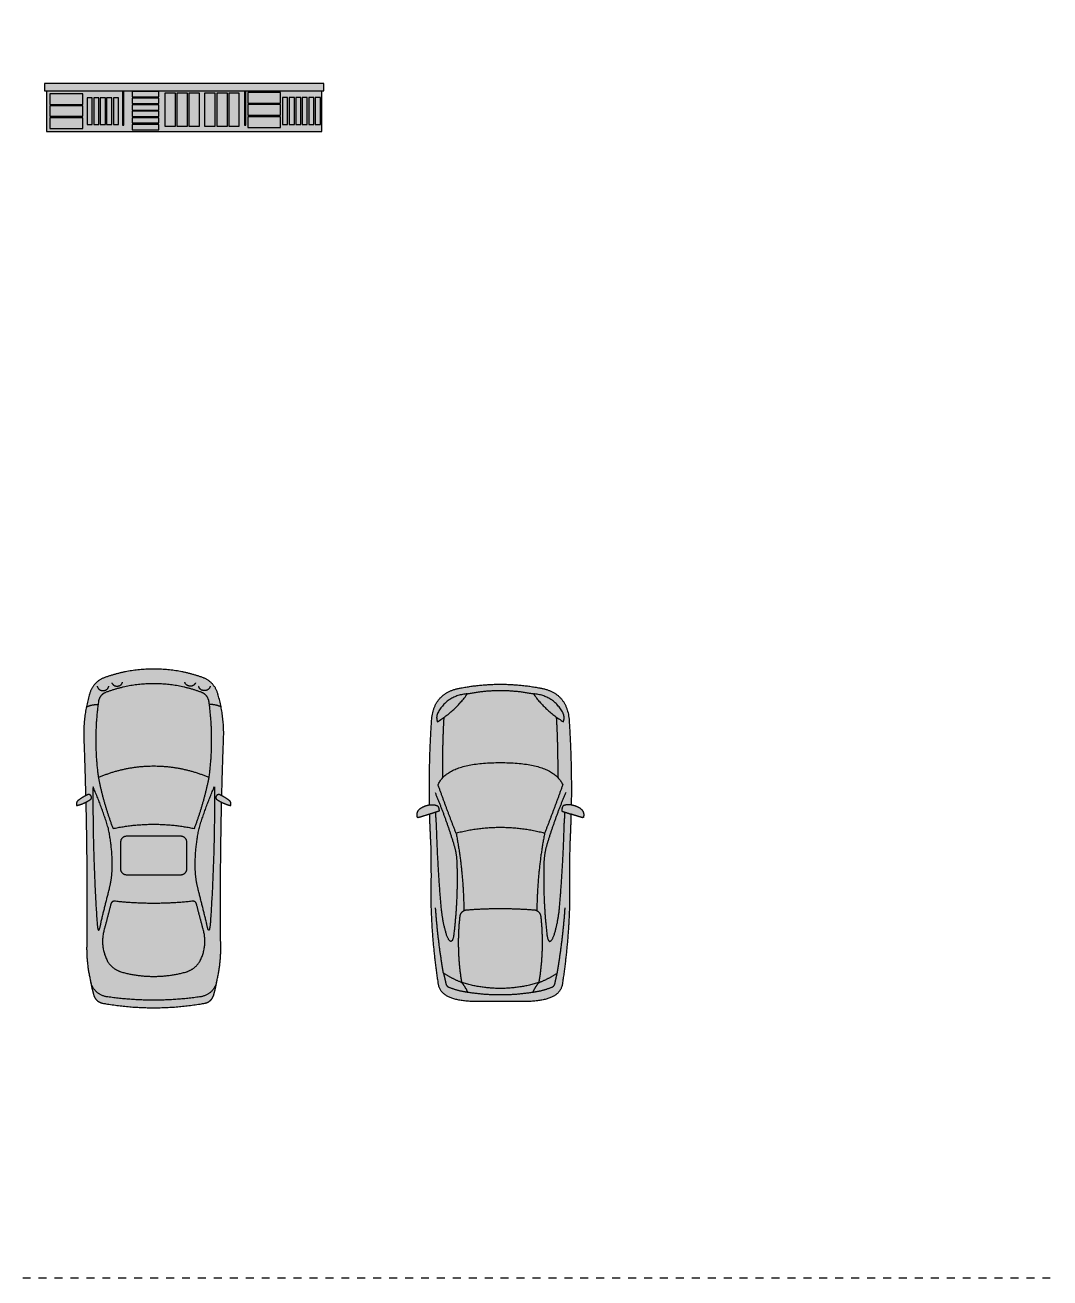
# Model space of a CAD drawing. Header units: metres. Extents: x -17 to 580, y -130 to 19.
# Drawn here: x 320.69 to 333.55, y -57.03 to -41.29 of the extents above; entities that cross this region are included whole.
import ezdxf

# ---------------------------------------------------------------- set-up
doc = ezdxf.new("R2010")
doc.units = ezdxf.units.M
for name, pattern in [('Dash Line_3', [0.002905, 0.001937, -0.000968375]), ('Style Black Lines_4', [0]), ('Style Border  Fill_1', [0]), ('Style Grey Lines_2', [0])]:
    doc.linetypes.add(name, pattern=pattern)
for name, color, linetype, true_color in [('Furniture', 7, 'Continuous', 0x7a8bf7), ('Imported blocks', 7, 'Continuous', 0x7a8bf7), ('Mood Board', 7, 'Continuous', 0x7a8bf7), ('Page Layout', 7, 'Continuous', 0xe0e0e0)]:
    doc.layers.add(name, color=color, linetype=linetype, true_color=true_color)

# ---------------------------------------------------------------- blocks, each defined once
blk = doc.blocks.new('Liftback car S')
at = {"layer": 'Imported blocks', "transparency": 33554483}
h = blk.add_hatch(color=256, dxfattribs=at)
edge = h.paths.add_edge_path(flags=0)
edge.add_spline(control_points=[(2.428, 0.12), (2.112, 0.12), (1.797, 0.12)], knot_values=[0, 0, 0, 1, 1, 1], degree=2, periodic=0)
edge.add_spline(control_points=[(1.797, 0.12), (1.351, 0.122), (1.332, 0.358)], knot_values=[0, 0, 0, 1, 1, 1], degree=2, periodic=0)
edge.add_spline(control_points=[(1.332, 0.358), (1.253, 0.876), (1.243, 1.399)], knot_values=[0, 0, 0, 1, 1, 1], degree=2, periodic=0)
edge.add_spline(control_points=[(1.243, 1.399), (1.249, 1.746), (1.241, 2.093)], knot_values=[0, 0, 0, 1, 1, 1], degree=2, periodic=0)
edge.add_spline(control_points=[(1.241, 2.093), (1.23, 2.283), (1.225, 2.473)], knot_values=[0, 0, 0, 1, 1, 1], degree=2, periodic=0)
edge.add_spline(control_points=[(1.225, 2.473), (1.153, 2.45), (1.081, 2.429)], knot_values=[0, 0, 0, 1, 1, 1], degree=2, periodic=0)
edge.add_spline(control_points=[(1.081, 2.429), (1.077, 2.428), (1.074, 2.43)], knot_values=[0, 0, 0, 1, 1, 1], degree=2, periodic=0)
edge.add_spline(control_points=[(1.074, 2.43), (1.07, 2.432), (1.07, 2.435)], knot_values=[0, 0, 0, 1, 1, 1], degree=2, periodic=0)
edge.add_spline(control_points=[(1.07, 2.435), (1.052, 2.51), (1.117, 2.551)], knot_values=[0, 0, 0, 1, 1, 1], degree=2, periodic=0)
edge.add_spline(control_points=[(1.117, 2.551), (1.166, 2.582), (1.223, 2.59)], knot_values=[0, 0, 0, 1, 1, 1], degree=2, periodic=0)
edge.add_spline(control_points=[(1.223, 2.59), (1.214, 3.129), (1.25, 3.667)], knot_values=[0, 0, 0, 1, 1, 1], degree=2, periodic=0)
edge.add_spline(control_points=[(1.25, 3.667), (1.282, 4.004), (1.619, 4.058)], knot_values=[0, 0, 0, 1, 1, 1], degree=2, periodic=0)
edge.add_spline(control_points=[(1.619, 4.058), (1.863, 4.105), (2.112, 4.105)], knot_values=[0, 0, 0, 1, 1, 1], degree=2, periodic=0)
edge.add_spline(control_points=[(2.112, 4.105), (2.361, 4.105), (2.606, 4.058)], knot_values=[0, 0, 0, 1, 1, 1], degree=2, periodic=0)
edge.add_spline(control_points=[(2.606, 4.058), (2.942, 4.004), (2.974, 3.667)], knot_values=[0, 0, 0, 1, 1, 1], degree=2, periodic=0)
edge.add_spline(control_points=[(2.974, 3.667), (3.01, 3.129), (3.002, 2.59)], knot_values=[0, 0, 0, 1, 1, 1], degree=2, periodic=0)
edge.add_spline(control_points=[(3.002, 2.59), (3.059, 2.582), (3.108, 2.551)], knot_values=[0, 0, 0, 1, 1, 1], degree=2, periodic=0)
edge.add_spline(control_points=[(3.108, 2.551), (3.173, 2.51), (3.155, 2.435)], knot_values=[0, 0, 0, 1, 1, 1], degree=2, periodic=0)
edge.add_spline(control_points=[(3.155, 2.435), (3.154, 2.432), (3.151, 2.43)], knot_values=[0, 0, 0, 1, 1, 1], degree=2, periodic=0)
edge.add_spline(control_points=[(3.151, 2.43), (3.148, 2.428), (3.144, 2.429)], knot_values=[0, 0, 0, 1, 1, 1], degree=2, periodic=0)
edge.add_spline(control_points=[(3.144, 2.429), (3.071, 2.45), (2.999, 2.473)], knot_values=[0, 0, 0, 1, 1, 1], degree=2, periodic=0)
edge.add_spline(control_points=[(2.999, 2.473), (2.994, 2.283), (2.984, 2.093)], knot_values=[0, 0, 0, 1, 1, 1], degree=2, periodic=0)
edge.add_spline(control_points=[(2.984, 2.093), (2.976, 1.746), (2.982, 1.399)], knot_values=[0, 0, 0, 1, 1, 1], degree=2, periodic=0)
edge.add_spline(control_points=[(2.982, 1.399), (2.971, 0.876), (2.893, 0.358)], knot_values=[0, 0, 0, 1, 1, 1], degree=2, periodic=0)
edge.add_spline(control_points=[(2.893, 0.358), (2.874, 0.122), (2.428, 0.12)], knot_values=[0, 0, 0, 1, 1, 1], degree=2, periodic=0)
at = {"layer": 'Imported blocks'}
for points in [[(1.619, 4.058), (1.863, 4.105), (2.112, 4.105)], [(2.112, 4.105), (2.361, 4.105), (2.606, 4.058)], [(1.25, 3.667), (1.282, 4.004), (1.619, 4.058)], [(1.322, 3.634), (1.546, 3.77), (1.698, 3.984)], [(1.698, 3.984), (1.446, 3.966), (1.326, 3.744)], [(1.698, 3.984), (1.903, 4.027), (2.112, 4.027)], [(2.112, 4.027), (2.322, 4.027), (2.527, 3.984)], [(2.898, 3.744), (2.779, 3.966), (2.527, 3.984)], [(2.527, 3.984), (2.678, 3.77), (2.903, 3.634)], [(2.606, 4.058), (2.942, 4.004), (2.974, 3.667)], [(1.223, 2.59), (1.214, 3.129), (1.25, 3.667)], [(1.326, 3.744), (1.301, 3.69), (1.322, 3.634)], [(1.389, 2.93), (1.385, 3.32), (1.406, 3.69)], [(2.836, 2.93), (2.839, 3.32), (2.818, 3.69)], [(2.903, 3.634), (2.924, 3.69), (2.898, 3.744)], [(2.974, 3.667), (3.01, 3.129), (3.002, 2.59)], [(1.33, 2.842), (1.45, 3.121), (2.112, 3.121)], [(2.112, 3.121), (2.775, 3.121), (2.895, 2.842)], [(1.557, 2.232), (1.439, 2.535), (1.33, 2.842)], [(2.895, 2.842), (2.786, 2.535), (2.667, 2.232)], [(1.292, 2.747), (1.422, 2.435), (1.522, 2.111)], [(2.933, 2.747), (2.802, 2.435), (2.702, 2.111)], [(1.07, 2.435), (1.052, 2.51), (1.117, 2.551)], [(1.117, 2.551), (1.166, 2.582), (1.223, 2.59)], [(1.223, 2.59), (1.232, 2.591), (1.241, 2.592)], [(1.241, 2.592), (1.285, 2.594), (1.325, 2.577)], [(1.325, 2.577), (1.344, 2.547), (1.342, 2.511)], [(2.899, 2.577), (2.881, 2.547), (2.883, 2.511)], [(2.983, 2.592), (2.939, 2.594), (2.899, 2.577)], [(3.002, 2.59), (2.993, 2.591), (2.983, 2.592)], [(3.002, 2.59), (3.059, 2.582), (3.108, 2.551)], [(3.108, 2.551), (3.173, 2.51), (3.155, 2.435)], [(1.074, 2.43), (1.07, 2.432), (1.07, 2.435)], [(1.081, 2.429), (1.077, 2.428), (1.074, 2.43)], [(1.225, 2.473), (1.153, 2.45), (1.081, 2.429)], [(1.342, 2.511), (1.284, 2.492), (1.225, 2.473)], [(1.241, 2.093), (1.23, 2.283), (1.225, 2.473)], [(1.31, 2.347), (1.304, 2.422), (1.3, 2.497)], [(2.883, 2.511), (2.941, 2.492), (2.999, 2.473)], [(2.914, 2.347), (2.92, 2.422), (2.924, 2.497)], [(2.999, 2.473), (2.994, 2.283), (2.984, 2.093)], [(3.144, 2.429), (3.071, 2.45), (2.999, 2.473)], [(3.151, 2.43), (3.148, 2.428), (3.144, 2.429)], [(3.155, 2.435), (3.154, 2.432), (3.151, 2.43)], [(1.372, 1.284), (1.325, 1.814), (1.31, 2.347)], [(2.112, 2.304), (1.83, 2.304), (1.557, 2.232)], [(1.557, 2.232), (1.649, 1.75), (1.654, 1.26)], [(2.667, 2.232), (2.394, 2.304), (2.112, 2.304)], [(2.667, 2.232), (2.575, 1.75), (2.57, 1.26)], [(2.853, 1.284), (2.9, 1.814), (2.914, 2.347)], [(1.243, 1.399), (1.249, 1.746), (1.241, 2.093)], [(1.522, 2.111), (1.567, 1.973), (1.567, 1.828)], [(2.702, 2.111), (2.658, 1.973), (2.658, 1.828)], [(2.984, 2.093), (2.976, 1.746), (2.982, 1.399)], [(1.567, 1.828), (1.579, 1.384), (1.525, 0.943)], [(2.658, 1.828), (2.646, 1.384), (2.699, 0.943)], [(1.332, 0.358), (1.253, 0.876), (1.243, 1.399)], [(1.398, 0.476), (1.327, 0.884), (1.299, 1.297)], [(1.441, 0.943), (1.389, 1.11), (1.372, 1.284)], [(1.605, 1.181), (1.611, 1.251), (1.678, 1.27)], [(1.678, 1.27), (1.895, 1.288), (2.112, 1.288)], [(2.112, 1.288), (2.33, 1.288), (2.547, 1.27)], [(2.547, 1.27), (2.614, 1.251), (2.62, 1.181)], [(2.784, 0.943), (2.836, 1.11), (2.853, 1.284)], [(2.826, 0.476), (2.897, 0.884), (2.925, 1.297)], [(2.982, 1.399), (2.971, 0.876), (2.893, 0.358)], [(1.629, 0.357), (1.562, 0.767), (1.605, 1.181)], [(2.62, 1.181), (2.663, 0.767), (2.595, 0.357)], [(1.525, 0.943), (1.501, 0.808), (1.441, 0.943)], [(2.699, 0.943), (2.723, 0.808), (2.784, 0.943)], [(1.629, 0.357), (1.508, 0.405), (1.398, 0.476)], [(1.398, 0.476), (1.415, 0.409), (1.428, 0.342)], [(2.595, 0.357), (2.717, 0.405), (2.826, 0.476)], [(2.797, 0.342), (2.81, 0.409), (2.826, 0.476)], [(1.797, 0.12), (1.351, 0.122), (1.332, 0.358)], [(1.428, 0.342), (1.436, 0.312), (1.465, 0.3)], [(1.703, 0.238), (1.673, 0.302), (1.629, 0.357)], [(2.112, 0.284), (1.865, 0.284), (1.629, 0.357)], [(2.595, 0.357), (2.359, 0.284), (2.112, 0.284)], [(2.893, 0.358), (2.874, 0.122), (2.428, 0.12)], [(2.521, 0.238), (2.551, 0.302), (2.595, 0.357)], [(2.759, 0.3), (2.789, 0.312), (2.797, 0.342)], [(1.465, 0.3), (1.58, 0.254), (1.703, 0.238)], [(1.703, 0.238), (1.906, 0.206), (2.112, 0.206)], [(2.112, 0.206), (2.318, 0.206), (2.521, 0.238)], [(2.521, 0.238), (2.644, 0.254), (2.759, 0.3)], [(2.428, 0.12), (2.112, 0.12), (1.797, 0.12)]]:
    blk.add_open_spline(points, degree=2, dxfattribs=at)
blk = doc.blocks.new('Coupe car')
at = {"layer": 'Imported blocks', "transparency": 33554483}
h = blk.add_hatch(color=256, dxfattribs=at)
edge = h.paths.add_edge_path(flags=0)
edge.add_spline(control_points=[(2.87, 4.265), (2.568, 4.374), (2.247, 4.374)], knot_values=[0, 0, 0, 1, 1, 1], degree=2, periodic=0)
edge.add_spline(control_points=[(2.247, 4.374), (1.926, 4.374), (1.624, 4.265)], knot_values=[0, 0, 0, 1, 1, 1], degree=2, periodic=0)
edge.add_spline(control_points=[(1.624, 4.265), (1.496, 4.213), (1.449, 4.084)], knot_values=[0, 0, 0, 1, 1, 1], degree=2, periodic=0)
edge.add_spline(control_points=[(1.449, 4.084), (1.358, 3.795), (1.37, 3.492)], knot_values=[0, 0, 0, 1, 1, 1], degree=2, periodic=0)
edge.add_spline(control_points=[(1.37, 3.492), (1.383, 3.138), (1.392, 2.783)], knot_values=[0, 0, 0, 1, 1, 1], degree=2, periodic=0)
edge.add_spline(control_points=[(1.392, 2.783), (1.335, 2.755), (1.287, 2.714)], knot_values=[0, 0, 0, 1, 1, 1], degree=2, periodic=0)
edge.add_spline(control_points=[(1.287, 2.714), (1.271, 2.689), (1.279, 2.66)], knot_values=[0, 0, 0, 1, 1, 1], degree=2, periodic=0)
edge.add_spline(control_points=[(1.279, 2.66), (1.339, 2.673), (1.394, 2.701)], knot_values=[0, 0, 0, 1, 1, 1], degree=2, periodic=0)
edge.add_spline(control_points=[(1.394, 2.701), (1.415, 1.807), (1.406, 0.913)], knot_values=[0, 0, 0, 1, 1, 1], degree=2, periodic=0)
edge.add_spline(control_points=[(1.406, 0.913), (1.4, 0.692), (1.449, 0.477)], knot_values=[0, 0, 0, 1, 1, 1], degree=2, periodic=0)
edge.add_spline(control_points=[(1.449, 0.477), (1.452, 0.456), (1.458, 0.436)], knot_values=[0, 0, 0, 1, 1, 1], degree=2, periodic=0)
edge.add_spline(control_points=[(1.458, 0.436), (1.472, 0.352), (1.497, 0.27)], knot_values=[0, 0, 0, 1, 1, 1], degree=2, periodic=0)
edge.add_spline(control_points=[(1.497, 0.27), (1.526, 0.194), (1.606, 0.177)], knot_values=[0, 0, 0, 1, 1, 1], degree=2, periodic=0)
edge.add_spline(control_points=[(1.606, 0.177), (1.924, 0.12), (2.247, 0.12)], knot_values=[0, 0, 0, 1, 1, 1], degree=2, periodic=0)
edge.add_spline(control_points=[(2.247, 0.12), (2.57, 0.12), (2.888, 0.177)], knot_values=[0, 0, 0, 1, 1, 1], degree=2, periodic=0)
edge.add_spline(control_points=[(2.888, 0.177), (2.968, 0.194), (2.997, 0.27)], knot_values=[0, 0, 0, 1, 1, 1], degree=2, periodic=0)
edge.add_spline(control_points=[(2.997, 0.27), (3.022, 0.352), (3.036, 0.436)], knot_values=[0, 0, 0, 1, 1, 1], degree=2, periodic=0)
edge.add_spline(control_points=[(3.036, 0.436), (3.042, 0.456), (3.045, 0.477)], knot_values=[0, 0, 0, 1, 1, 1], degree=2, periodic=0)
edge.add_spline(control_points=[(3.045, 0.477), (3.094, 0.692), (3.088, 0.913)], knot_values=[0, 0, 0, 1, 1, 1], degree=2, periodic=0)
edge.add_spline(control_points=[(3.088, 0.913), (3.079, 1.807), (3.1, 2.701)], knot_values=[0, 0, 0, 1, 1, 1], degree=2, periodic=0)
edge.add_spline(control_points=[(3.1, 2.701), (3.154, 2.673), (3.214, 2.66)], knot_values=[0, 0, 0, 1, 1, 1], degree=2, periodic=0)
edge.add_spline(control_points=[(3.214, 2.66), (3.223, 2.689), (3.207, 2.714)], knot_values=[0, 0, 0, 1, 1, 1], degree=2, periodic=0)
edge.add_spline(control_points=[(3.207, 2.714), (3.158, 2.755), (3.102, 2.783)], knot_values=[0, 0, 0, 1, 1, 1], degree=2, periodic=0)
edge.add_spline(control_points=[(3.102, 2.783), (3.11, 3.138), (3.124, 3.492)], knot_values=[0, 0, 0, 1, 1, 1], degree=2, periodic=0)
edge.add_spline(control_points=[(3.124, 3.492), (3.136, 3.795), (3.045, 4.084)], knot_values=[0, 0, 0, 1, 1, 1], degree=2, periodic=0)
edge.add_spline(control_points=[(3.045, 4.084), (2.998, 4.213), (2.87, 4.265)], knot_values=[0, 0, 0, 1, 1, 1], degree=2, periodic=0)
at = {"layer": 'Imported blocks'}
for points in [[(1.624, 4.265), (1.496, 4.213), (1.449, 4.084)], [(2.247, 4.374), (1.926, 4.374), (1.624, 4.265)], [(2.87, 4.265), (2.568, 4.374), (2.247, 4.374)], [(3.045, 4.084), (2.998, 4.213), (2.87, 4.265)], [(1.538, 4.159), (1.554, 4.103), (1.612, 4.104)], [(1.612, 4.104), (1.67, 4.105), (1.684, 4.161)], [(2.247, 4.19), (1.935, 4.19), (1.642, 4.08)], [(1.722, 4.2), (1.744, 4.156), (1.793, 4.16)], [(1.793, 4.16), (1.842, 4.164), (1.857, 4.211)], [(2.852, 4.08), (2.559, 4.19), (2.247, 4.19)], [(2.701, 4.16), (2.652, 4.164), (2.637, 4.211)], [(2.772, 4.2), (2.749, 4.156), (2.701, 4.16)], [(2.882, 4.104), (2.824, 4.105), (2.81, 4.161)], [(2.956, 4.159), (2.94, 4.103), (2.882, 4.104)], [(1.449, 4.084), (1.358, 3.795), (1.37, 3.492)], [(1.552, 3.958), (1.487, 3.484), (1.552, 3.011)], [(1.642, 4.08), (1.562, 4.044), (1.552, 3.958)], [(2.942, 3.958), (2.931, 4.044), (2.852, 4.08)], [(2.942, 3.011), (3.007, 3.484), (2.942, 3.958)], [(3.124, 3.492), (3.136, 3.795), (3.045, 4.084)], [(1.401, 3.898), (1.47, 3.933), (1.547, 3.927)], [(3.093, 3.898), (3.023, 3.933), (2.946, 3.927)], [(1.37, 3.492), (1.383, 3.138), (1.392, 2.783)], [(3.102, 2.783), (3.11, 3.138), (3.124, 3.492)], [(2.247, 3.153), (1.885, 3.153), (1.552, 3.011)], [(2.942, 3.011), (2.609, 3.153), (2.247, 3.153)], [(1.552, 3.011), (1.618, 2.683), (1.736, 2.371)], [(2.758, 2.371), (2.876, 2.683), (2.942, 3.011)], [(1.485, 2.897), (1.478, 2.042), (1.536, 1.189)], [(1.674, 2.386), (1.594, 2.647), (1.485, 2.897)], [(2.82, 2.386), (2.9, 2.647), (3.009, 2.897)], [(3.009, 2.897), (3.016, 2.042), (2.958, 1.189)], [(1.287, 2.714), (1.271, 2.689), (1.279, 2.66)], [(1.279, 2.66), (1.339, 2.673), (1.394, 2.701)], [(1.392, 2.783), (1.335, 2.755), (1.287, 2.714)], [(1.419, 2.796), (1.405, 2.79), (1.392, 2.783)], [(1.394, 2.701), (1.429, 2.719), (1.461, 2.741)], [(1.394, 2.701), (1.415, 1.807), (1.406, 0.913)], [(1.459, 2.783), (1.443, 2.803), (1.419, 2.796)], [(1.461, 2.741), (1.474, 2.763), (1.459, 2.783)], [(3.035, 2.783), (3.02, 2.763), (3.033, 2.741)], [(3.033, 2.741), (3.065, 2.719), (3.1, 2.701)], [(3.075, 2.796), (3.05, 2.803), (3.035, 2.783)], [(3.102, 2.783), (3.088, 2.79), (3.075, 2.796)], [(3.088, 0.913), (3.079, 1.807), (3.1, 2.701)], [(3.1, 2.701), (3.154, 2.673), (3.214, 2.66)], [(3.207, 2.714), (3.158, 2.755), (3.102, 2.783)], [(3.214, 2.66), (3.223, 2.689), (3.207, 2.714)], [(1.726, 1.878), (1.73, 2.135), (1.674, 2.386)], [(1.736, 2.371), (1.989, 2.425), (2.247, 2.425)], [(2.247, 2.425), (2.505, 2.425), (2.758, 2.371)], [(2.768, 1.878), (2.764, 2.135), (2.82, 2.386)], [(1.921, 2.275), (1.829, 2.275), (1.829, 2.183)], [(2.573, 2.275), (2.247, 2.275), (1.921, 2.275)], [(2.664, 2.183), (2.664, 2.275), (2.573, 2.275)], [(1.829, 2.183), (1.829, 2.032), (1.829, 1.881)], [(2.664, 1.881), (2.664, 2.032), (2.664, 2.183)], [(1.69, 1.613), (1.723, 1.744), (1.726, 1.878)], [(1.829, 1.881), (1.829, 1.79), (1.921, 1.79)], [(1.921, 1.79), (2.247, 1.79), (2.573, 1.79)], [(2.573, 1.79), (2.664, 1.79), (2.664, 1.881)], [(2.803, 1.613), (2.771, 1.744), (2.768, 1.878)], [(1.586, 1.193), (1.636, 1.404), (1.69, 1.613)], [(2.908, 1.193), (2.857, 1.404), (2.803, 1.613)], [(1.708, 1.42), (1.67, 1.269), (1.63, 1.119)], [(1.753, 1.459), (1.717, 1.456), (1.708, 1.42)], [(2.247, 1.431), (1.999, 1.431), (1.753, 1.459)], [(2.741, 1.459), (2.495, 1.431), (2.247, 1.431)], [(2.785, 1.42), (2.777, 1.456), (2.741, 1.459)], [(2.864, 1.119), (2.824, 1.269), (2.785, 1.42)], [(1.536, 1.189), (1.551, 0.999), (1.586, 1.193)], [(1.63, 1.119), (1.564, 0.902), (1.669, 0.701)], [(2.825, 0.701), (2.93, 0.902), (2.864, 1.119)], [(2.958, 1.189), (2.943, 0.999), (2.908, 1.193)], [(1.406, 0.913), (1.4, 0.692), (1.449, 0.477)], [(3.045, 0.477), (3.094, 0.692), (3.088, 0.913)], [(1.669, 0.701), (1.729, 0.608), (1.833, 0.572)], [(2.661, 0.572), (2.765, 0.608), (2.825, 0.701)], [(1.449, 0.477), (1.452, 0.456), (1.458, 0.436)], [(1.833, 0.572), (2.036, 0.514), (2.247, 0.514)], [(2.247, 0.514), (2.458, 0.514), (2.661, 0.572)], [(3.036, 0.436), (3.042, 0.456), (3.045, 0.477)], [(1.458, 0.436), (1.472, 0.352), (1.497, 0.27)], [(1.652, 0.259), (1.503, 0.291), (1.458, 0.436)], [(3.036, 0.436), (2.99, 0.291), (2.842, 0.259)], [(2.997, 0.27), (3.022, 0.352), (3.036, 0.436)], [(1.497, 0.27), (1.526, 0.194), (1.606, 0.177)], [(1.606, 0.177), (1.924, 0.12), (2.247, 0.12)], [(2.247, 0.215), (1.948, 0.215), (1.652, 0.259)], [(2.842, 0.259), (2.546, 0.215), (2.247, 0.215)], [(2.247, 0.12), (2.57, 0.12), (2.888, 0.177)], [(2.888, 0.177), (2.968, 0.194), (2.997, 0.27)]]:
    blk.add_open_spline(points, degree=2, dxfattribs=at)
blk = doc.blocks.new('Retail shelving single M')
at = {"layer": 'Imported blocks', "transparency": 33554483}
blk.add_hatch(color=256, dxfattribs=at).paths.add_polyline_path([(0.144, 2.08), (0.144, 1.573), (3.602, 1.573), (3.602, 2.08), (3.626, 2.08), (3.626, 2.173), (0.12, 2.173), (0.12, 2.08), (0.144, 2.08)], flags=0)
at = {"layer": 'Imported blocks', "linetype": 'Style Border  Fill_1'}
blk.add_lwpolyline([(0.144, 2.08), (0.144, 1.573), (3.602, 1.573), (3.602, 2.08), (3.626, 2.08), (3.626, 2.173), (0.12, 2.173), (0.12, 2.08), (0.144, 2.08)], close=True, dxfattribs=at)
at = {"layer": 'Imported blocks', "linetype": 'Style Black Lines_4'}
for points in [[(0.144, 2.08), (3.602, 2.08)], [(1.1, 2.08), (1.1, 1.652), (1.115, 1.652), (1.115, 2.08)], [(2.631, 2.08), (2.631, 1.652), (2.646, 1.652), (2.646, 2.08)]]:
    blk.add_lwpolyline(points, dxfattribs=at)
at = {"layer": 'Imported blocks', "linetype": 'Style Grey Lines_2'}
for points in [[(1.219, 2.007), (1.556, 2.007), (1.556, 2.072), (1.219, 2.072), (1.219, 2.007)], [(1.629, 2.052), (1.629, 1.638), (1.763, 1.638), (1.763, 2.052), (1.629, 2.052)], [(1.783, 2.052), (1.783, 1.638), (1.916, 1.638), (1.916, 2.052), (1.783, 2.052)], [(1.933, 2.052), (1.933, 1.638), (2.066, 1.638), (2.066, 2.052), (1.933, 2.052)], [(2.129, 2.052), (2.129, 1.638), (2.263, 1.638), (2.263, 2.052), (2.129, 2.052)], [(2.282, 2.052), (2.282, 1.638), (2.416, 1.638), (2.416, 2.052), (2.282, 2.052)], [(2.433, 2.052), (2.433, 1.638), (2.566, 1.638), (2.566, 2.052), (2.433, 2.052)], [(2.671, 1.926), (3.085, 1.926), (3.085, 2.06), (2.671, 2.06), (2.671, 1.926)], [(0.189, 1.912), (0.603, 1.912), (0.603, 2.045), (0.189, 2.045), (0.189, 1.912)], [(0.189, 1.762), (0.603, 1.762), (0.603, 1.895), (0.189, 1.895), (0.189, 1.762)], [(0.654, 1.994), (0.654, 1.657), (0.72, 1.657), (0.72, 1.994), (0.654, 1.994)], [(0.738, 1.994), (0.738, 1.657), (0.804, 1.657), (0.804, 1.994), (0.738, 1.994)], [(0.821, 1.994), (0.821, 1.657), (0.887, 1.657), (0.887, 1.994), (0.821, 1.994)], [(0.9, 1.994), (0.9, 1.657), (0.966, 1.657), (0.966, 1.994), (0.9, 1.994)], [(0.985, 1.994), (0.985, 1.657), (1.05, 1.657), (1.05, 1.994), (0.985, 1.994)], [(1.219, 1.924), (1.556, 1.924), (1.556, 1.99), (1.219, 1.99), (1.219, 1.924)], [(1.219, 1.84), (1.556, 1.84), (1.556, 1.906), (1.219, 1.906), (1.219, 1.84)], [(2.671, 1.776), (3.085, 1.776), (3.085, 1.91), (2.671, 1.91), (2.671, 1.776)], [(3.107, 1.998), (3.107, 1.661), (3.172, 1.661), (3.172, 1.998), (3.107, 1.998)], [(3.191, 1.998), (3.191, 1.661), (3.257, 1.661), (3.257, 1.998), (3.191, 1.998)], [(3.274, 1.998), (3.274, 1.661), (3.339, 1.661), (3.339, 1.998), (3.274, 1.998)], [(3.353, 1.998), (3.353, 1.661), (3.419, 1.661), (3.419, 1.998), (3.353, 1.998)], [(3.437, 1.998), (3.437, 1.661), (3.503, 1.661), (3.503, 1.998), (3.437, 1.998)], [(3.52, 1.998), (3.52, 1.661), (3.585, 1.661), (3.585, 1.998), (3.52, 1.998)], [(0.189, 1.608), (0.603, 1.608), (0.603, 1.742), (0.189, 1.742), (0.189, 1.608)], [(1.219, 1.761), (1.556, 1.761), (1.556, 1.826), (1.219, 1.826), (1.219, 1.761)], [(1.219, 1.678), (1.556, 1.678), (1.556, 1.744), (1.219, 1.744), (1.219, 1.678)], [(2.671, 1.623), (3.085, 1.623), (3.085, 1.756), (2.671, 1.756), (2.671, 1.623)], [(1.219, 1.594), (1.556, 1.594), (1.556, 1.659), (1.219, 1.659), (1.219, 1.594)]]:
    blk.add_lwpolyline(points, close=True, dxfattribs=at)

msp = doc.modelspace()

# ---------------------------------------------------------------- linework, layer by layer
at = {"layer": 'Page Layout', "linetype": 'Dash Line_3'}
msp.add_lwpolyline([(284.8552402, -57.0313191), (357.5816362, -57.0313191), (357.5816362, -5.6551738), (284.8552402, -5.6551738), (284.8552402, -57.0313191)], close=True, dxfattribs=at)

# ---------------------------------------------------------------- block references
at = {"layer": 'Furniture'}
msp.add_blockref('Retail shelving single M', (320.808495, -44.2027467), dxfattribs=at)
at = {"layer": 'Mood Board'}
for name, p in [('Coupe car', (320.0528365, -53.7578375)), ('Liftback car S', (324.5393803, -53.6790406))]:
    msp.add_blockref(name, p, dxfattribs=at)

doc.saveas('drawing.dxf')
